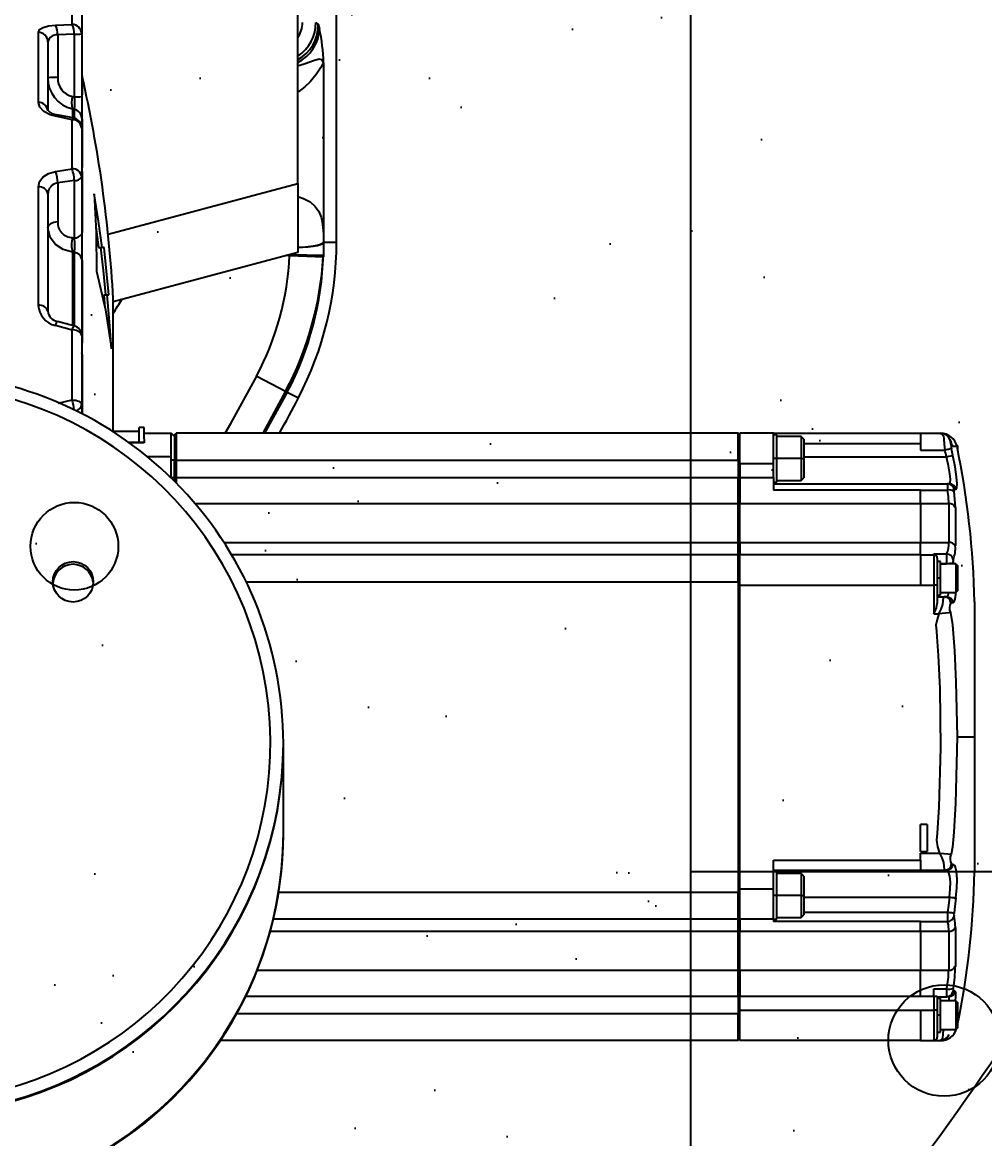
# Model space of a CAD drawing. Header units: millimetres. Extents: x -383313 to -161684, y -117025 to 99224.
# Drawn here: x -328452.2 to -328167, y 33545.6 to 33876.5 of the extents above; entities that cross this region are included whole.
import ezdxf

# ---------------------------------------------------------------- set-up
doc = ezdxf.new("R2010")
doc.units = ezdxf.units.MM
doc.header["$MEASUREMENT"] = 0
doc.linetypes.add('ESKD_shtrihpunktir', pattern=[18, 15, -1, 1, -1])
doc.layers.get('Defpoints').update_dxf_attribs({"color": 31})
doc.layers.add('001__КОНСТРУКТИВ__размеры внутр.', color=7, linetype='Continuous')
doc.layers.add('Робот', color=30, linetype='Continuous')
doc.styles.add('PSTUDIO', font='arial.ttf')
doc.dimstyles.new('PS_TICK', dxfattribs={"dimscale": 100, "dimtxt": 2.5, "dimasz": 1, "dimexe": 2, "dimexo": 2, "dimgap": 1, "dimtad": 1, "dimdec": 0, "dimzin": 0, "dimdsep": 46, "dimtxsty": 'PSTUDIO', "dimblk": 'ARCHTICK', "dimcen": 2, "dimdle": 1.5, "dimse1": 1, "dimse2": 1, "dimadec": 0, "dimazin": 0, "dimtfac": 1, "dimtdec": 0, "dimtix": 1, "dimtmove": 1, "dimatfit": 3, "dimldrblk": 'ARCHTICK', "dimfxl": 1, "dimtolj": 1, "dimtzin": 0, "dimarcsym": 0})

# ---------------------------------------------------------------- blocks, each defined once
blk = doc.blocks.new('ККМ-2.2.00.00.00 Пьедестал')
at = {"color": 140}
for p, q in [((340, 105), (340, 0)), ((485, 0), (-485, 0))]:
    blk.add_line(p, q, dxfattribs=at)
for centre, radius in [((390, 75), 16.5), ((243.5, -182.66), 13)]:
    blk.add_circle(centre, radius, dxfattribs=at)
blk = doc.blocks.new('Робот ABB IRB660_3.15 (сверху)')
at = {"layer": 'Робот', "color": 30}
for p, q in [((-573.68, 390), (-574.22, 389.9)), ((-573, 387.5), (-574, 387.5)), ((-574, 387.5), (-574, 382.5)), ((-573.49, 390), (-573.89, 390)), ((-572, 390), (-573.49, 390)), ((-573, 381), (-573, 389)), ((-568, 390), (-572, 390)), ((-572, 381), (-572, 390)), ((-568, 390), (-514.5, 390)), ((-568, 381), (-568, 390)), ((-514.5, 390), (-514.5, 381)), ((-514.5, 389.5), (-514, 390)), ((-514, 390), (-514, 382)), ((-514, 390), (-360.63, 390)), ((-579, 386.25), (-578.5, 386.75)), ((-579, 378.75), (-579, 386.25)), ((-578.5, 378.25), (-578.5, 386.75)), ((-574, 386.75), (-578.5, 386.75)), ((-574, 382.5), (-574, 377.5)), ((-574, 382.5), (-573, 382.5)), ((-573, 376.84), (-573, 381)), ((-573, 381), (-572, 381)), ((-568, 381), (-572, 381)), ((-572, 376.84), (-572, 381)), ((-514.5, 381), (-568, 381)), ((-514, 382), (-514.5, 382)), ((-514.5, 381), (-514.5, 376.84)), ((-514, 376.84), (-514, 382)), ((-365.52, 382), (-514, 382)), ((-578.5, 378.25), (-579, 378.75)), ((-578.5, 378.25), (-574, 378.25)), ((-574, 377.5), (-573, 377.5)), ((-576.34, 377), (-575.75, 377)), ((-572, 374.65), (-575.77, 374.65)), ((-573, 377), (-575.75, 377)), ((-572, 376.84), (-573, 376.84)), ((-572, 376.84), (-572, 374.65)), ((-568, 376.84), (-572, 376.84)), ((-568, 376.84), (-568, 369.15)), ((-514.5, 376.84), (-568, 376.84)), ((-514.5, 369.15), (-514.5, 376.84)), ((-514.5, 376.84), (-514, 376.84)), ((-514, 376.84), (-514, 369.15)), ((-368.2, 376.84), (-514, 376.84)), ((-578.35, 356.59), (-578.35, 367.94)), ((-576.39, 357.6), (-576.39, 369.15)), ((-568, 369.15), (-576.39, 369.15)), ((-568, 357.6), (-568, 369.15)), ((-514.5, 369.15), (-568, 369.15)), ((-514.5, 369.15), (-514.5, 357.6)), ((-514.5, 368.77), (-514, 369.15)), ((-514, 369.15), (-514, 357.6)), ((-371.58, 369.15), (-514, 369.15)), ((-568, 357.6), (-576.39, 357.6)), ((-568, 357.6), (-568, 354.72)), ((-514.5, 357.6), (-568, 357.6)), ((-514.5, 354), (-514.5, 357.6)), ((-514, 357.6), (-514.5, 357.28)), ((-514, 357.6), (-514, 354)), ((-375.41, 357.6), (-514, 357.6)), ((-568, 354.72), (-576.04, 354.72)), ((-568, 354.72), (-524.5, 354.72)), ((-524.5, 354), (-524.5, 354.72)), ((-533.5, 351.93), (-576.04, 351.93)), ((-532.7, 353.5), (-533.5, 352.7)), ((-533.5, 347), (-533.5, 352.7)), ((-525.5, 353.5), (-532.7, 353.5)), ((-532.7, 347), (-532.7, 353.5)), ((-524.5, 354), (-525.5, 354)), ((-525.5, 354), (-525.5, 347)), ((-524.5, 354), (-514.5, 354)), ((-524.5, 354), (-524.5, 348.28)), ((-514.5, 353.5), (-514, 354)), ((-514.5, 354), (-514.5, 345)), ((-514, 354), (-514, 346)), ((-514, 354), (-376.32, 354)), ((-533.5, 347.5), (-576.59, 347.5)), ((-524.5, 348.28), (-524.5, 345)), ((-533.5, 341.3), (-533.5, 347)), ((-532.7, 347), (-533.5, 347)), ((-532.7, 340.5), (-532.7, 347)), ((-532.7, 347), (-525.5, 347)), ((-525.5, 347), (-525.5, 340)), ((-525.5, 347), (-524.5, 347)), ((-524.5, 345), (-524.5, 336.5)), ((-514.5, 345), (-524.5, 345)), ((-514.5, 346), (-514, 346)), ((-514.5, 345), (-514.5, 255)), ((-514, 254), (-514, 346)), ((-377.9, 346), (-514, 346)), ((-533.5, 341.3), (-532.7, 340.5)), ((-584, 300), (-584, 340)), ((-575.28, 339.5), (-575.7, 339.5)), ((-568, 339.5), (-575.28, 339.5)), ((-524.5, 339.5), (-568, 339.5)), ((-568, 336.5), (-568, 339.5)), ((-532.7, 340.5), (-525.5, 340.5)), ((-525.5, 340), (-524.5, 340)), ((-568, 334.5), (-573.68, 334.5)), ((-568, 336.5), (-568, 334.5)), ((-524.5, 336.5), (-568, 336.5)), ((-570, 326), (-570, 334)), ((-568, 334), (-570, 334)), ((-568, 334), (-568, 326)), ((-379.25, 328.82), (-379.25, 328.68)), ((-379.25, 328.52), (-379.25, 302.24)), ((-570, 326), (-568, 326)), ((-379.25, 302.09), (-379.25, 301.96)), ((-584, 260), (-584, 300)), ((-578.86, 300), (-584, 300)), ((-572, 263.5), (-573.49, 263.5)), ((-572, 255), (-572, 263.5)), ((-575.72, 258.5), (-575.08, 258.5)), ((-573, 258.5), (-575.08, 258.5)), ((-573, 255), (-573, 260.5)), ((-579, 256.75), (-578.5, 257.25)), ((-579, 249.25), (-579, 256.75)), ((-578.5, 248.75), (-578.5, 257.25)), ((-574, 257.25), (-578.5, 257.25)), ((-573, 258), (-574, 258)), ((-574, 258), (-574, 253)), ((-573, 247), (-573, 255)), ((-573, 255), (-572, 255)), ((-568, 255), (-572, 255)), ((-572, 246), (-572, 255)), ((-514.5, 255), (-568, 255)), ((-568, 246), (-568, 255)), ((-514.5, 255), (-514.5, 246)), ((-574, 253), (-574, 248)), ((-574, 253), (-573, 253)), ((-514, 254), (-514.5, 254)), ((-514, 254), (-514, 246)), ((-368.23, 254), (-514, 254)), ((-578.5, 248.75), (-579, 249.25)), ((-578.5, 248.75), (-574, 248.75)), ((-577.74, 248.75), (-577.7, 248.43)), ((-575.76, 248.75), (-575.75, 248.69)), ((-574, 248.69), (-575.75, 248.69)), ((-572, 245.76), (-575.77, 245.76)), ((-574, 248), (-573, 248)), ((-573, 247), (-573, 246.99)), ((-568, 246), (-572, 246)), ((-572, 246), (-572, 245.76)), ((-568, 246), (-514.5, 246)), ((-568, 246), (-568, 242.4)), ((-514.5, 246.5), (-514, 246)), ((-514.5, 242.4), (-514.5, 246)), ((-514, 246), (-363.93, 246)), ((-514, 246), (-514, 242.4)), ((-578.35, 232.06), (-578.35, 243.41)), ((-568, 242.4), (-576.39, 242.4)), ((-576.39, 230.85), (-576.39, 242.4)), ((-514.5, 242.4), (-568, 242.4)), ((-568, 230.85), (-568, 242.4)), ((-514.5, 242.72), (-514, 242.4)), ((-514.5, 242.4), (-514.5, 230.85)), ((-514, 242.4), (-514, 230.85)), ((-361.7, 242.4), (-514, 242.4)), ((-568, 230.85), (-576.39, 230.85)), ((-514.5, 230.85), (-568, 230.85)), ((-568, 230.85), (-568, 226.88)), ((-514, 230.85), (-514.5, 231.23)), ((-514.5, 223.16), (-514.5, 230.85)), ((-514, 230.85), (-514, 223.16)), ((-353.13, 230.85), (-514, 230.85)), ((-576.59, 225), (-576.04, 225)), ((-568, 226.88), (-576.04, 226.88)), ((-524.5, 225), (-576.04, 225)), ((-568, 226.88), (-524.5, 226.88)), ((-524.5, 223.16), (-524.5, 226.88)), ((-532.7, 224), (-533.5, 223.2)), ((-533.5, 217.5), (-533.5, 223.2)), ((-525.5, 224), (-532.7, 224)), ((-532.7, 217.5), (-532.7, 224)), ((-524.5, 224.5), (-525.5, 224.5)), ((-525.5, 224.5), (-525.5, 217.5)), ((-524.5, 223.16), (-524.5, 219)), ((-514.5, 223.16), (-524.5, 223.16)), ((-514.5, 219), (-514.5, 223.16)), ((-514.5, 223.16), (-514, 223.16)), ((-514, 218), (-514, 223.16)), ((-347.5, 223.16), (-514, 223.16)), ((-347.5, 223.16), (-347.5, 224.71)), ((-347.5, 218), (-347.5, 223.16)), ((-347.5, 223.16), (-347, 223.16)), ((-347, 223.16), (-347, 224.21)), ((-347, 223.16), (-347, 218)), ((-346, 223.16), (-347, 223.16)), ((-346, 223.16), (-346, 216.93)), ((-524.5, 219), (-524.5, 218.2)), ((-514.5, 219), (-524.5, 219)), ((-514.5, 219), (-514.5, 210)), ((-533.5, 217), (-575.7, 217)), ((-533.5, 211.8), (-533.5, 217.5)), ((-532.7, 217.5), (-533.5, 217.5)), ((-532.7, 211), (-532.7, 217.5)), ((-532.7, 217.5), (-525.5, 217.5)), ((-525.5, 217.5), (-525.5, 210.5)), ((-525.5, 217.5), (-524.5, 217.5)), ((-524.5, 218.2), (-524.5, 217.5)), ((-524.5, 217.5), (-524.5, 210.62)), ((-514.5, 218), (-514, 218)), ((-514, 218), (-514, 210)), ((-347.5, 218), (-514, 218)), ((-347.5, 210), (-347.5, 218)), ((-347, 218), (-347.5, 218)), ((-347, 210.5), (-347, 218)), ((-347, 218), (-346, 218)), ((-346, 216.93), (-346, 210)), ((-338.96, 216.93), (-346, 216.93)), ((-579, 213.75), (-579, 214.67)), ((-578.5, 213.25), (-579, 213.75)), ((-576.74, 211.83), (-577.08, 212.74)), ((-568, 215), (-575.28, 215)), ((-568, 213), (-568, 215)), ((-568, 210), (-568, 213)), ((-533.5, 213), (-568, 213)), ((-533.5, 211.8), (-532.7, 211)), ((-338, 211.63), (-338, 212.82)), ((-338, 212.82), (-333.6, 212.82)), ((-338, 212.75), (-333.51, 212.75)), ((-336.5, 212.75), (-336.5, 208.3)), ((-573.89, 210), (-573.93, 210)), ((-568, 210), (-573.68, 210)), ((-524.5, 210), (-568, 210)), ((-532.7, 211), (-525.5, 211)), ((-525.5, 210.5), (-524.5, 210.5)), ((-524.5, 210.62), (-524.5, 210)), ((-524.5, 210), (-514.5, 210)), ((-514.5, 210.5), (-514, 210)), ((-514, 210), (-347.5, 210)), ((-380.42, 197.82), (-373.67, 210)), ((-379.93, 197.56), (-373.16, 210)), ((-347, 210.5), (-347.5, 210)), ((-347, 211), (-346, 210)), ((-338, 210), (-346, 210)), ((-338, 211.63), (-338, 208.3)), ((-336.5, 209.5), (-328.86, 209.5)), ((-328.86, 209.58), (-328.86, 170.2)), ((-328.86, 209.5), (-328.86, 170.48)), ((-338, 208.3), (-336.5, 208.3)), ((-319.65, 186.7), (-319.65, 204.26)), ((-319.5, 201.47), (-319.5, 204.18)), ((-380.42, 197.82), (-383.72, 199.53)), ((-319.5, 181.06), (-319.5, 201.47)), ((-312.52, 201.09), (-316.66, 200.12)), ((-316.66, 200.12), (-316.66, 179.44)), ((-379.93, 197.56), (-380.42, 197.82)), ((-371.35, 193.1), (-379.93, 197.56)), ((-319.5, 186.39), (-319.5, 186.18)), ((-319.5, 183.68), (-319.5, 185.78)), ((-319.65, 158.68), (-319.65, 183.28)), ((-319.5, 158.45), (-319.5, 183.68)), ((-316.66, 179.44), (-311.73, 178.11)), ((-317.33, 178.09), (-317.33, 156.38)), ((-316.74, 156.34), (-316.74, 177.93)), ((-326.07, 169), (-326.39, 172.73)), ((-309.5, 139.14), (-309.5, 173.81)), ((-306.66, 172.09), (-306.66, 136.95)), ((-383.5, 156.42), (-328.86, 171.06)), ((-327.07, 169), (-327.57, 169)), ((-326.07, 169), (-327.07, 169)), ((-391.18, 153.53), (-391.12, 157.17)), ((-391.12, 157.17), (-391.1, 157.74)), ((-381.13, 157.28), (-391.1, 157.74)), ((-383.5, 136), (-383.5, 156.42)), ((-381.13, 157.28), (-381.14, 157.05)), ((-381.13, 157.28), (-380.28, 157.28)), ((-319.5, 150.89), (-319.5, 158.45)), ((-317.33, 156.38), (-316.74, 156.34)), ((-395, 153.4), (-395, 12)), ((-391.18, 153.4), (-395, 153.4)), ((-391.18, 153.4), (-391.18, 153.53)), ((-391.18, 153.4), (-391.18, 153.53)), ((-326.13, 155), (-325.53, 155)), ((-324.52, 155), (-325.53, 155)), ((-323.7, 148.83), (-324.52, 155)), ((-327.34, 151.04), (-383.5, 136)), ((-319.65, 132.42), (-319.65, 150.55)), ((-319.5, 133.93), (-319.5, 150.89)), ((-316.74, 152.02), (-317.33, 152.06)), ((-317.33, 152.06), (-317.33, 135.1)), ((-312.4, 135.83), (-312.4, 147.34)), ((-383.5, 136), (-383.5, -140.55)), ((-317.33, 135.1), (-312.4, 135.83)), ((-319.5, 119.54), (-319.5, 133.93)), ((-311.73, 132.4), (-316.66, 131.66)), ((-319.65, 116.96), (-319.65, 131.24)), ((-319.5, 116.66), (-319.5, 131.57)), ((-316.66, 131.66), (-316.66, 117.08)), ((-319.5, 119.42), (-319.5, 119.47)), ((-319.5, 117.38), (-319.5, 119.18)), ((-319.5, 110.23), (-319.5, 116.66)), ((-317.33, 116.65), (-317.33, 113.98)), ((-316.74, 113.87), (-316.74, 116.37)), ((-316.66, 117.08), (-311.73, 116.06)), ((-317.33, 113.98), (-316.74, 113.87)), ((-309.5, 93.97), (-309.5, 114.46)), ((-319.65, 104.15), (-319.65, 109.75)), ((-319.5, 91.67), (-319.5, 110.23)), ((-316.74, 110.19), (-317.33, 110.31)), ((-317.33, 110.31), (-317.33, 91.75)), ((-306.66, 111.94), (-306.66, 91.16)), ((-319.5, 102.76), (-319.5, 105.11)), ((-319.5, 98.47), (-319.5, 102.78)), ((-312.4, 91.95), (-312.4, 104.54)), ((-319.5, 85.49), (-319.5, 91.67)), ((-317.33, 91.75), (-312.4, 91.95)), ((-388.91, 88.22), (-389.62, 88.92)), ((-311.73, 89.04), (-316.66, 88.83)), ((-316.66, 88.83), (-316.66, 82.56))]:
    blk.add_line(p, q, dxfattribs=at)
at = {"layer": 'Робот', "color": 30, "flags": 128}
for points in [[(-573.49, 390), (-574.19, 389.8), (-574.65, 389.21), (-574.72, 388.23), (-574.86, 386.75)], [(-578.35, 378.25), (-578.48, 377), (-578.48, 375.78), (-578.29, 375.36)], [(-576.51, 378.25), (-576.52, 378.16), (-576.53, 377.3), (-576.34, 377)], [(-578.29, 375.36), (-577.97, 375.37), (-577.7, 375.37)], [(-576.39, 357.6), (-576.28, 355.74), (-576.04, 354.72)], [(-578.35, 356.59), (-578.23, 354.35), (-577.99, 353.12)], [(-578.54, 347.73), (-578.24, 350.23), (-577.99, 352.19)], [(-576.04, 351.93), (-576.39, 351.98), (-576.72, 352.02), (-577.03, 352.06), (-577.31, 352.1), (-577.56, 352.13), (-577.76, 352.16), (-577.9, 352.18), (-577.99, 352.19)], [(-576.59, 347.5), (-576.29, 349.98), (-576.04, 351.93)], [(-578.54, 347.73), (-578.79, 344.81), (-578.85, 342.14), (-578.7, 339.95), (-578.28, 338.26), (-577.65, 337.68)], [(-576.59, 347.5), (-576.93, 347.54), (-577.27, 347.58), (-577.58, 347.62), (-577.86, 347.65), (-578.11, 347.68), (-578.31, 347.7), (-578.45, 347.72), (-578.54, 347.73)], [(-576.59, 347.5), (-576.84, 345.18), (-576.89, 343.05), (-576.74, 341.31), (-576.33, 339.96), (-575.7, 339.5)], [(-577.22, 337.69), (-577.37, 337.69), (-577.46, 337.69), (-577.56, 337.69), (-577.65, 337.68)], [(-573.68, 334.5), (-574.38, 335.89), (-574.84, 337.19), (-574.91, 338.32), (-575.07, 339.2), (-575.28, 339.5)], [(-578.86, 300), (-578.39, 319.65), (-577.87, 328.28), (-577.7, 330.54), (-577.46, 332.73), (-577.08, 334.8)], [(-573.68, 334.5), (-574.94, 334.61), (-576.08, 334.71), (-576.73, 334.77), (-577.08, 334.8)], [(-573.49, 263.5), (-572.94, 265.18), (-572.6, 266.88), (-572.73, 268.62), (-572.87, 270.37), (-573.24, 275.87), (-573.71, 285.7), (-573.95, 303.28), (-573.43, 320.85), (-572.95, 328.57), (-572.8, 330.59), (-573.03, 332.56), (-573.68, 334.5)], [(-576.9, 263.18), (-577.49, 266.79), (-577.79, 270.66), (-578.06, 274.53), (-578.53, 283.67), (-578.86, 300)], [(-576.9, 263.18), (-576.39, 263.22), (-575.44, 263.32), (-574.48, 263.41), (-573.49, 263.5)], [(-573.49, 263.5), (-574.19, 262.11), (-574.65, 260.8), (-574.72, 259.68), (-574.87, 258.8), (-575.08, 258.5)], [(-572, 263.5), (-572.72, 261.78), (-573, 260.5)], [(-577.67, 260.31), (-578.05, 260.02), (-578.33, 259.16), (-578.48, 257.79), (-578.48, 257.17)], [(-577.67, 260.31), (-577.45, 260.3), (-577.31, 260.3), (-577.17, 260.3), (-577.02, 260.3)], [(-575.72, 258.5), (-576.25, 258.04), (-576.41, 257.25)], [(-575.75, 248.69), (-576.09, 248.64), (-576.42, 248.6), (-576.74, 248.56), (-577.02, 248.52), (-577.26, 248.49), (-577.46, 248.46), (-577.61, 248.45), (-577.7, 248.43)], [(-578.35, 232.06), (-578.23, 229.58), (-577.99, 227.27)], [(-576.39, 230.85), (-576.28, 228.8), (-576.04, 226.88)], [(-578.54, 226.65), (-578.79, 226.22), (-578.85, 224.96), (-578.7, 222.97), (-578.28, 219.96), (-577.65, 216.59)], [(-578.54, 226.65), (-578.24, 226.65), (-577.99, 226.64)], [(-576.59, 225), (-576.84, 224.66), (-576.89, 223.65), (-576.74, 222.07), (-576.33, 219.67), (-575.7, 217)], [(-575.7, 217), (-576.47, 216.84), (-577.15, 216.7), (-577.5, 216.62), (-577.65, 216.59)], [(-578.8, 213.98), (-578.85, 213.99), (-578.31, 213.97), (-577.82, 213.95), (-577.67, 213.94), (-577.43, 213.55), (-577.08, 212.74)], [(-577.22, 214.58), (-577.15, 214.59), (-577.02, 214.62), (-576.83, 214.66), (-576.59, 214.71), (-576.3, 214.78), (-575.98, 214.85), (-575.63, 214.92), (-575.28, 215)], [(-577.08, 212.74), (-576.84, 212.06), (-576.8, 211.98), (-576.79, 212.04), (-576.83, 212.41), (-576.99, 213.41), (-577.22, 214.58)], [(-573.68, 210), (-574.38, 210.2), (-574.84, 210.79), (-574.91, 211.77), (-575.07, 213.29), (-575.28, 215)], [(-361.98, 210), (-363.69, 207.15), (-371.35, 193.1)], [(-316.66, 200.12), (-317.22, 200.16), (-317.76, 200.24), (-318.25, 200.37), (-318.68, 200.54), (-319.03, 200.74), (-319.29, 200.97), (-319.45, 201.21), (-319.5, 201.47)], [(-323.94, 162), (-326.56, 173.46), (-328.33, 185)], [(-328.33, 185), (-327.76, 176.96), (-327.07, 169)], [(-317.27, 178.16), (-316.04, 177.83), (-312.34, 176.85)], [(-327.57, 169), (-326.9, 161.99), (-326.13, 155)], [(-325.12, 155), (-325.87, 161.73), (-326.56, 169)], [(-323.24, 139), (-323.77, 150.5), (-323.94, 162)], [(-316.74, 156.34), (-313.97, 155.58), (-311.7, 154.06), (-310.2, 152), (-309.53, 149.52), (-309.5, 148.9)], [(-391.19, 100.25), (-391.15, 112.89), (-391.13, 126.95), (-391.14, 140.63), (-391.18, 153.4)], [(-383.5, 154.97), (-384.9, 154.89), (-386.59, 154.75), (-388.08, 154.57), (-389.33, 154.34), (-390.28, 154.09), (-390.91, 153.81), (-391.18, 153.53)], [(-383.5, 154.89), (-384.9, 154.81), (-386.59, 154.66), (-388.08, 154.47), (-389.32, 154.24), (-390.28, 153.98), (-390.9, 153.69), (-391.18, 153.4)], [(-383.5, 139.86), (-385.27, 140.4), (-387.19, 141.46), (-388.7, 142.79), (-389.73, 144.26), (-390.44, 145.99), (-390.77, 147.33), (-391, 149.07), (-391.13, 151.01), (-391.18, 153.4), (-391.18, 153.4), (-391.18, 153.4)], [(-325.53, 155), (-324.48, 147.13), (-323.24, 139)], [(-312.4, 147.34), (-311.79, 147.43), (-311.23, 147.56), (-310.73, 147.72), (-310.31, 147.92), (-309.96, 148.14), (-309.71, 148.38), (-309.55, 148.64), (-309.5, 148.9)], [(-306.66, 136.95), (-307.01, 135.38), (-308.05, 134), (-309.67, 132.98), (-311.73, 132.4)], [(-317.1, 116.6), (-315.87, 116.35), (-312.17, 115.59)], [(-311.73, 116.06), (-310.16, 115.61), (-308.31, 114.63), (-307.07, 113.33), (-306.66, 111.94)], [(-391.19, 100.25), (-391.19, 100.25), (-391.01, 100.48), (-390.68, 101.02), (-390.32, 101.62), (-389.01, 103.65), (-387.19, 105.9), (-385.65, 107.36), (-383.82, 108.67), (-383.5, 108.83)], [(-391.19, 100.25), (-391.19, 100.24), (-390.72, 99.3), (-389.85, 99.1), (-388.17, 99.61), (-385.71, 100.52), (-384.12, 100.97), (-383.5, 101.08)], [(-389.62, 88.92), (-389.78, 89.29), (-389.94, 90.04)], [(-306.66, 91.16), (-307.01, 90.37), (-308.05, 89.71), (-309.67, 89.26), (-311.73, 89.04)]]:
    blk.add_lwpolyline(points, dxfattribs=at)
at = {"layer": 'Робот'}
for radius in [3150, 1054]:
    blk.add_circle((0, 0), radius, dxfattribs=at)
at = {"layer": 'Робот', "color": 30, "linetype": 'ESKD_shtrihpunktir', "ltscale": 15}
blk.add_circle((0, 0), 710, dxfattribs=at)
at = {"layer": 'Робот', "color": 30}
blk.add_circle((-316.96, 254.05), 5.99, dxfattribs=at)
for centre, radius, start, end in [((-269.25, 328.74), 110, 58.4215, 179.9605), ((-269.25, 328.6), 110, 58.4215, 179.9605), ((-269.25, 328.43), 110, 6.0379, 179.9526), ((-269.24, 302.15), 110.01, 20.1245, 179.9505), ((-269.24, 301.99), 110.01, 20.2125, 179.9507), ((-269.24, 301.86), 110.01, 20.2839, 179.9499), ((-269.23, 301.84), 106.17, 18.0732, 269.9902), ((-574.04, 385.16), 4.84, 89.0305, 162.9409), ((-573.84, 386.93), 2.98, 92.1199, 155.195), ((-572, 389), 1, 90, 180), ((-334.04, 335.37), 250, 168.4723, 178.9377), ((-534.12, 367.11), 44.24, 170.2787, 178.9258), ((-576.33, 375.01), 1.99, 90.1628, 169.7666), ((-579.24, 375.01), 1.58, 344.1223, 12.9923), ((-576.63, 371.5), 3.27, 74.7454, 109.4349), ((-575.74, 375.01), 1.99, 90.1795, 169.6451), ((-545.65, 368.46), 30.75, 168.38, 178.7092), ((-589.67, 375.94), 13.96, 354.7016, 4.339), ((-576.54, 367.21), 1.95, 85.726, 157.8228), ((-576.6, 355.61), 2, 83.9854, 150.5949), ((-575.97, 352.65), 2.07, 91.7166, 166.9173), ((-599.46, 353.39), 23.46, 356.4433, 3.2483), ((-580.58, 352.67), 2.63, 349.3205, 9.7512), ((-575.69, 337.53), 1.97, 90.4691, 175.4569), ((-575.26, 337.53), 1.97, 90.5877, 175.3669), ((-579.79, 336.12), 3.01, 334.0972, 31.3494), ((-269.29, 302), 109.96, 180.0224, 270.0228), ((-579.57, 261.85), 2.98, 328.6963, 26.3583), ((-334.04, 264.63), 250, 181.0623, 191.6917), ((-575.7, 260.47), 1.97, 184.9147, 269.4714), ((-575.06, 260.47), 1.97, 184.9379, 269.4101), ((-316.95, 254.86), 6, 187.1469, 270.0196), ((-316.95, 254.86), 6, 269.9714, 357.005), ((-579.61, 247.98), 1.96, 344.3404, 13.3471), ((-592.98, 247.34), 17.28, 354.7567, 4.4748), ((-569.42, 244.1), 8.95, 157.9631, 184.4019), ((-575.7, 247.81), 2.05, 190.0586, 267.9498), ((-570.05, 242.96), 6.37, 153.9467, 185.0567), ((-572, 247), 1, 180, 270), ((-571.61, 247.09), 1.38, 201.8587, 253.6239), ((-576.6, 244.39), 2, 209.4051, 276.0145), ((-576.54, 232.79), 1.95, 202.1772, 274.2739), ((-576.58, 226.99), 1.99, 189.8364, 269.853), ((-576.62, 229.05), 2.25, 232.3773, 284.9699), ((-579.1, 226.97), 1.15, 343.4466, 15.181), ((-576.04, 226.99), 1.99, 189.9727, 269.8178), ((-586.17, 225.98), 10.18, 354.4616, 5.0825), ((-318.17, 271.13), 265.15, 191.8709, 192.3163), ((-311.57, 272.52), 269.9, 191.8705, 192.3047), ((-573.96, 215), 5, 191.6903, 270.0123), ((-574.03, 213.07), 2.99, 204.2836, 267.864), ((0, 0), 432.5, 150.9515, 152.5257), ((-317.25, 201.22), 2.26, 107.0208, 173.8333), ((-301.11, 204.99), 16.29, 186.7399, 197.397), ((-295, 153.4), 100, 152.5257, 180), ((-295.76, 153.8), 95.43, 152.5277, 177.9716), ((-292.82, 151.67), 98.46, 152.2157, 176.4646), ((-294.92, 152.99), 86.31, 152.3078, 177.1474), ((-316.5, 181.06), 3, 180, 255.0596), ((-317.1, 181.96), 2.57, 200.6524, 279.8819), ((-318.52, 179.55), 1.87, 311.9611, 356.4264), ((-313.54, 178.21), 1.82, 311.3061, 356.6293), ((-312.84, 173.54), 3.34, 4.6087, 81.407), ((-313.17, 171.74), 6.52, 3.0067, 77.2253), ((194.34, -163.07), 622.59, 147.17951, 147.61665), ((-307.07, 174.62), 2.56, 198.4755, 279.2155), ((-323.86, 170.48), 5, 180, 183.1548), ((70.54, 192.22), 400, 183.1548, 192.719), ((-388.83, 18.85), 138.35, 86.9082, 90.9497), ((-317.12, 158.77), 2.4, 187.6489, 265.148), ((-302.98, 154.22), 14.5, 171.429, 188.571), ((-327.32, 154.18), 10.8, 348.4559, 11.5441), ((-317.57, 149.92), 2.16, 83.4181, 153.2985), ((-316.9, 147.52), 4.51, 357.7039, 87.9788), ((-312.82, 139.12), 3.32, 277.3528, 0.377), ((-306.89, 139.58), 2.64, 189.6281, 275.1368), ((-301.6, 136.16), 10.81, 181.7582, 200.3592), ((-317.57, 132.96), 2.16, 83.4181, 153.2985), ((-316.86, 134.32), 2.67, 188.4591, 274.3985), ((-306.59, 135.41), 10.74, 181.6282, 200.4106), ((-316.5, 119.54), 3, 180, 258.4407), ((-316.77, 119.81), 2.74, 185.7311, 272.4465), ((-316.68, 116.73), 2.83, 181.4007, 256.6622), ((-317.28, 117.21), 0.636, 286.2024, 347.7045), ((-312.34, 116.19), 0.622, 285.5592, 347.5388), ((-307.08, 112.14), 10.41, 169.8355, 190.1645), ((-318.85, 104.76), 9.35, 359.295, 76.992), ((-324.11, 112.03), 7.59, 346.0009, 13.9991), ((-312.38, 111.76), 3.84, 40.7729, 86.8319), ((-306.74, 114.7), 2.77, 184.931, 271.8062), ((-317.79, 92.21), 18.1, 88.5468, 95.4323), ((-317.9, 104.81), 5.51, 357.2746, 77.8581), ((-325.5, 102.83), 6, 0, 12.719), ((-311.79, 128.68), 24.14, 268.5468, 275.4323), ((-330.88, 102.46), 60.35, 182.0929, 191.8686), ((-378.32, 89.71), 11.63, 116.4582, 178.3615), ((-377.59, 88.88), 12.02, 119.4135, 179.8087), ((-376.92, 88.21), 11.99, 123.2925, 179.9571), ((-376.92, 88.22), 7.99, 145.3768, 180.016), ((-312.02, 94.5), 2.58, 261.7009, 348.0463), ((-306.6, 94.06), 2.9, 181.8009, 268.9489), ((-317.79, 73.65), 18.1, 88.5468, 95.4323), ((-316.58, 91.75), 2.92, 181.4206, 268.5582), ((-311.64, 91.52), 5.69, 177.6621, 208.1842), ((-306.66, 91.73), 5.74, 177.8492, 208.0491)]:
    blk.add_arc(centre, radius, start, end, dxfattribs=at)
blk = doc.blocks.new('A$C0e877309')
h = blk.add_hatch()
h.set_pattern_fill('AR-SAND', color=256, scale=2)
h.set_pattern_definition([(37.5, (-2480.5, -1360.185), (-3.2, 97.8826), [0, -77.216, 0, -86.36, 0, -82.55]), (7.5, (-2480.5, -1360.19), (89.9047, 143.365), [0, -41.656, 0, -69.596, 0, -26.67]), (327.5, (-2542.98, -1360.185), (158.1985, 0.2874), [0, -25.4, 0, -91.44, 0, -119.38]), (317.5, (-2542.98, -1360.19), (152.7113, 44.586), [0, -12.7, 0, -59.944, 0, -68.58])])
h.paths.add_polyline_path([(-975.05, 987.36), (-975.05, -1012.64), (1024.95, -1012.64), (1024.95, 987.36)])
blk = doc.blocks.new('_ArchTick')
at = {"color": 0, "linetype": 'ByBlock', "const_width": 0.15}
blk.add_lwpolyline([(-0.5, -0.5), (0.5, 0.5)], dxfattribs=at)
blk = doc.blocks.new('*D237')
at = {"layer": '001__КОНСТРУКТИВ__размеры внутр.', "color": 0, "lineweight": -2, "ltscale": 100, "transparency": 16777216}
for p, q in [((-327855.35, 34937.09), (-327855.35, 32837.09)), ((-328671.76, 34887.09), (-327655.35, 34887.09)), ((-328671.76, 32887.09), (-327655.35, 32887.09))]:
    blk.add_line(p, q, dxfattribs=at)
at = {"layer": 'Defpoints', "color": 0, "ltscale": 100, "transparency": 16777216}
for p in [(-328671.76, 34887.09), (-328671.76, 32887.09), (-327855.35, 32887.09)]:
    blk.add_point(p, dxfattribs=at)
at = {"layer": '001__КОНСТРУКТИВ__размеры внутр.', "color": 0, "lineweight": -2, "ltscale": 100, "transparency": 16777216, "xscale": 100, "yscale": 100, "zscale": 100}
for p, rotation in [((-327855.35, 34887.09), 90), ((-327855.35, 32887.09), 270)]:
    blk.add_blockref('_ArchTick', p, dxfattribs=dict(at, rotation=rotation))
at = {"layer": '001__КОНСТРУКТИВ__размеры внутр.', "color": 0, "ltscale": 100, "transparency": 16777216, "insert": (-327926.41, 33887.09), "char_height": 100, "attachment_point": 5, "rotation": 90, "style": 'PSTUDIO'}
blk.add_mtext('\\A1;2000', dxfattribs=at)

msp = doc.modelspace()

# ---------------------------------------------------------------- block references
at = {"ltscale": 100}
msp.add_blockref('A$C0e877309', (-328691.07698, 33898.72651), dxfattribs=at)
at = {"rotation": 270}
msp.add_blockref('ККМ-2.2.00.00.00 Пьедестал', (-328254.07832, 33964.72825), dxfattribs=at)
at = {"layer": 'Робот', "rotation": 180}
msp.add_blockref('Робот ABB IRB660_3.15 (сверху)', (-328754.07698, 33964.72651), dxfattribs=at)

# ---------------------------------------------------------------- dimensions: what is measured, and where the dimension line sits
at = {"layer": '001__КОНСТРУКТИВ__размеры внутр.', "ltscale": 100}
dim = msp.add_linear_dim(base=(-327855.35373, 32887.08806), p1=(-328671.76062, 34887.08806), p2=(-328671.76062, 32887.08806), angle=90, dimstyle='PS_TICK', override={"dimtxt": 1, "dimexo": 0, "dimgap": 0.2, "dimdle": 0.5, "dimse1": 0, "dimse2": 0}, dxfattribs=at)
dim.commit()
dim.dimension.update_dxf_attribs({"geometry": '*D237', "text_midpoint": (-327926.41103, 33887.08806)})

doc.saveas('drawing.dxf')
